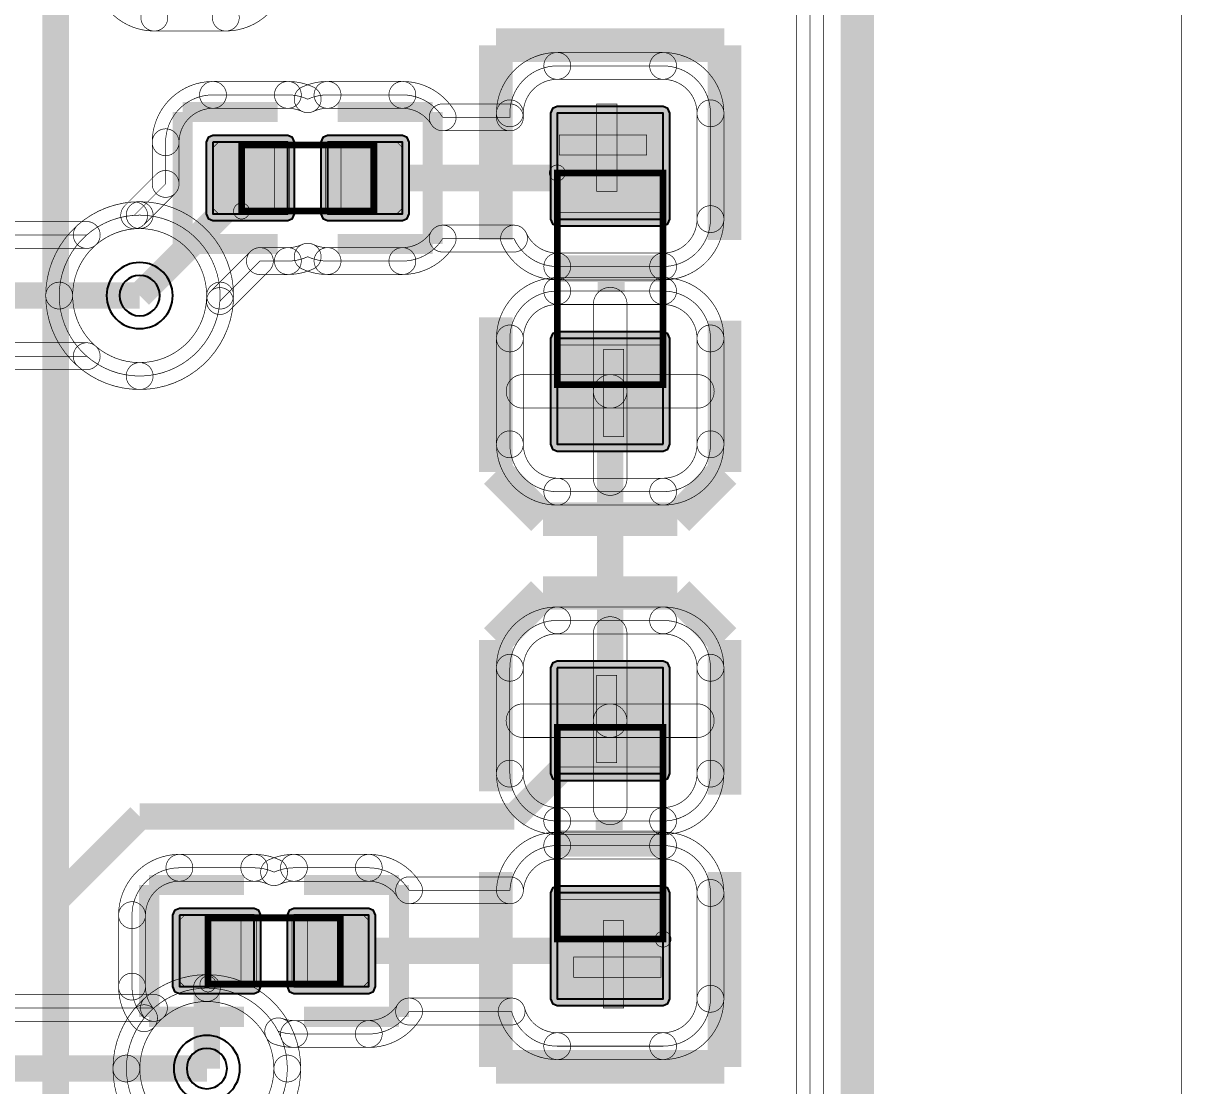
# Model space of a CAD drawing. Header units: millimetres. Extents: x -2.5 to 44.5, y -38.5 to 2.5.
# Drawn here: x 35.7 to 44.45, y -23.37 to -15.34 of the extents above; entities that cross this region are included whole.
import ezdxf

# ---------------------------------------------------------------- set-up
doc = ezdxf.new("R2010")
doc.units = ezdxf.units.MM
for name, color, linetype, true_color in [('Board Outline Layer', 7, 'Continuous', 0xff00ff), ('Bottom Layer', 7, 'Continuous', 0x0000ff), ('Component Marking Layer', 7, 'Continuous', 0x66ffcc), ('Component Shape Layer', 7, 'Continuous', 0x00cccc), ('Document Layer', 7, 'Continuous', 0xffffff), ('Hole Layer', 7, 'Continuous', 0x816200), ('Inner1', 7, 'Continuous', 0xbc8e00), ('Inner2', 7, 'Continuous', 0x70dbfa), ('Multi-Layer', 7, 'Continuous', 0xc0c0c0), ('Pin Soldering Layer', 7, 'Continuous', 0xcc9999), ('Top Layer', 7, 'Continuous', 0xff0000), ('Top Paste Mask Layer', 7, 'Continuous', 0x808080), ('Top Silkscreen Layer', 7, 'Continuous', 0xffff00), ('Top Solder Mask Layer', 7, 'Continuous', 0x800080)]:
    doc.layers.add(name, color=color, linetype=linetype, true_color=true_color)

msp = doc.modelspace()

# ---------------------------------------------------------------- hatches: boundary and pattern name
at = {"layer": 'Component Marking Layer'}
for points in [[(39.6722, -16.4719, 1), (39.7921, -16.4719, 1)], [(37.2861, -16.76, 1), (37.4061, -16.76, 1)], [(40.472, -22.2631, 1), (40.592, -22.2631, 1)], [(37.0321, -22.602, 1), (37.1521, -22.602, 1)]]:
    msp.add_hatch(color=256, dxfattribs=at).paths.add_polyline_path(points)
at = {"layer": 'Document Layer'}
for points in [[(40.0305, -16.6116), (40.0305, -15.9512), (40.1829, -15.9512), (40.1829, -16.6116)], [(40.4072, -16.3365), (39.7468, -16.3365), (39.7468, -16.1841), (40.4072, -16.1841)], [(40.0824, -18.4654), (40.0824, -17.805), (40.2348, -17.805), (40.2348, -18.4654)], [(40.1817, -20.2697), (40.1817, -20.9301), (40.0293, -20.9301), (40.0293, -20.2697)], [(40.2337, -22.1234), (40.2337, -22.7838), (40.0813, -22.7838), (40.0813, -22.1234)], [(39.8569, -22.3986), (40.5173, -22.3986), (40.5173, -22.551), (39.8569, -22.551)]]:
    msp.add_hatch(color=256, dxfattribs=at).paths.add_polyline_path(points)
at = {"layer": 'Pin Soldering Layer'}
for points in [[(37.5972, -16.26), (37.5972, -16.76), (37.3472, -16.76), (37.3472, -16.26)], [(38.0975, -16.76), (38.0975, -16.26), (38.3475, -16.26), (38.3475, -16.76)], [(39.7321, -16.472), (40.5321, -16.472), (40.5321, -16.7721), (39.7321, -16.7721)], [(40.5321, -18.072), (39.7321, -18.072), (39.7321, -17.772), (40.5321, -17.772)], [(39.7321, -20.663), (40.5321, -20.663), (40.5321, -20.9631), (39.7321, -20.9631)], [(40.5321, -22.263), (39.7321, -22.263), (39.7321, -21.963), (40.5321, -21.963)], [(37.3432, -22.102), (37.3432, -22.602), (37.0932, -22.602), (37.0932, -22.102)], [(37.8435, -22.602), (37.8435, -22.102), (38.0935, -22.102), (38.0935, -22.602)]]:
    msp.add_hatch(color=256, dxfattribs=at).paths.add_polyline_path(points)
at = {"layer": 'Top Layer'}
for points in [[(40.5322, -16.8211), (40.5322, -16.0211), (39.7322, -16.0211), (39.7322, -16.8211)], [(37.1304, -16.24), (37.1304, -16.78), (37.6961, -16.78), (37.6961, -16.24)], [(37.9961, -16.24), (37.9961, -16.78), (38.5617, -16.78), (38.5617, -16.24)], [(40.5322, -18.5229), (40.5322, -17.7229), (39.7322, -17.7229), (39.7322, -18.5229)], [(39.732, -20.2121), (39.732, -21.0121), (40.532, -21.0121), (40.532, -20.2121)], [(39.732, -21.9139), (39.732, -22.7139), (40.532, -22.7139), (40.532, -21.9139)], [(36.8764, -22.082), (36.8764, -22.622), (37.4421, -22.622), (37.4421, -22.082)], [(37.7421, -22.082), (37.7421, -22.622), (38.3077, -22.622), (38.3077, -22.082)]]:
    msp.add_hatch(color=256, dxfattribs=at).paths.add_polyline_path(points)
at = {"layer": 'Top Paste Mask Layer'}
for points in [[(40.5322, -16.8211), (40.5322, -16.0211), (39.7322, -16.0211), (39.7322, -16.8211)], [(37.7111, -16.74), (37.7111, -16.28), (37.6711, -16.24), (37.1704, -16.24), (37.1304, -16.28), (37.1304, -16.74), (37.1704, -16.78), (37.6711, -16.78)], [(37.9811, -16.74), (37.9811, -16.28), (38.0211, -16.24), (38.5217, -16.24), (38.5617, -16.28), (38.5617, -16.74), (38.5217, -16.78), (38.0211, -16.78)], [(40.5322, -18.5229), (40.5322, -17.7229), (39.7322, -17.7229), (39.7322, -18.5229)], [(39.732, -20.2121), (39.732, -21.0121), (40.532, -21.0121), (40.532, -20.2121)], [(39.732, -21.9139), (39.732, -22.7139), (40.532, -22.7139), (40.532, -21.9139)], [(37.4571, -22.582), (37.4571, -22.122), (37.4171, -22.082), (36.9164, -22.082), (36.8764, -22.122), (36.8764, -22.582), (36.9164, -22.622), (37.4171, -22.622)], [(37.7271, -22.582), (37.7271, -22.122), (37.7671, -22.082), (38.2677, -22.082), (38.3077, -22.122), (38.3077, -22.582), (38.2677, -22.622), (37.7671, -22.622)]]:
    msp.add_hatch(color=256, dxfattribs=at).paths.add_polyline_path(points)
at = {"layer": 'Top Solder Mask Layer'}
for points in [[(40.5832, -16.8211), (40.5832, -16.0211), (40.5683, -15.9851), (40.5322, -15.9701), (39.7322, -15.9701), (39.6961, -15.9851), (39.6812, -16.0211), (39.6812, -16.8211), (39.6961, -16.8572), (39.7322, -16.8721), (40.5322, -16.8721), (40.5683, -16.8572)], [(37.0796, -16.24), (37.0796, -16.78), (37.0945, -16.816), (37.1304, -16.8308), (37.6961, -16.8308), (37.732, -16.816), (37.7469, -16.78), (37.7469, -16.24), (37.732, -16.2041), (37.6961, -16.1892), (37.1304, -16.1892), (37.0945, -16.2041)], [(37.9453, -16.24), (37.9453, -16.78), (37.9601, -16.816), (37.9961, -16.8308), (38.5617, -16.8308), (38.5976, -16.816), (38.6125, -16.78), (38.6125, -16.24), (38.5976, -16.2041), (38.5617, -16.1892), (37.9961, -16.1892), (37.9601, -16.2041)], [(40.5832, -18.5229), (40.5832, -17.7229), (40.5683, -17.6869), (40.5322, -17.6719), (39.7322, -17.6719), (39.6961, -17.6869), (39.6812, -17.7229), (39.6812, -18.5229), (39.6961, -18.559), (39.7322, -18.5739), (40.5322, -18.5739), (40.5683, -18.559)], [(39.681, -20.2121), (39.681, -21.0121), (39.6959, -21.0482), (39.732, -21.0631), (40.532, -21.0631), (40.568, -21.0482), (40.583, -21.0121), (40.583, -20.2121), (40.568, -20.1761), (40.532, -20.1611), (39.732, -20.1611), (39.6959, -20.1761)], [(39.681, -21.9139), (39.681, -22.7139), (39.6959, -22.75), (39.732, -22.7649), (40.532, -22.7649), (40.568, -22.75), (40.583, -22.7139), (40.583, -21.9139), (40.568, -21.8779), (40.532, -21.8629), (39.732, -21.8629), (39.6959, -21.8779)], [(36.8256, -22.082), (36.8256, -22.622), (36.8405, -22.658), (36.8764, -22.6728), (37.4421, -22.6728), (37.478, -22.658), (37.4929, -22.622), (37.4929, -22.082), (37.478, -22.0461), (37.4421, -22.0312), (36.8764, -22.0312), (36.8405, -22.0461)], [(37.6913, -22.082), (37.6913, -22.622), (37.7061, -22.658), (37.7421, -22.6728), (38.3077, -22.6728), (38.3436, -22.658), (38.3585, -22.622), (38.3585, -22.082), (38.3436, -22.0461), (38.3077, -22.0312), (37.7421, -22.0312), (37.7061, -22.0461)]]:
    msp.add_hatch(color=256, dxfattribs=at).paths.add_polyline_path(points)

# ---------------------------------------------------------------- linework, layer by layer
at = {"layer": 'Board Outline Layer', "const_width": 0.254}
msp.add_lwpolyline([(0, -1), (0, -35.0001, 0.414214), (1, -36.0001), (41.0001, -36.0001, 0.414214), (42.0001, -35.0001), (42.0001, -1, 0.414214), (41.0001, 0), (1, 0, 0.414214)], format="xyb", close=True, dxfattribs=at)
at = {"layer": 'Bottom Layer', "const_width": 0.00508}
msp.add_lwpolyline([(-2.54, 2.54), (-2.54, -38.4811), (44.4501, -38.4811), (44.4501, 2.54)], close=True, dxfattribs=at)
for points in [[(1, -0.3581), (41.0001, -0.3581), (41.0001, -0.3581, -0.414214), (41.6419, -1), (41.6419, -1), (41.6419, -35.0001), (41.6419, -35.0001, -0.414214), (41.0001, -35.6419), (41.0001, -35.6419), (18.7322, -35.6419, 0.087871)], [(34.2258, -17.8572), (36.1761, -17.8572, 0.181366), (36.5761, -18.0072, 0.414214), (37.1842, -17.399, 0.414214), (36.5761, -16.7909, 0.181366), (36.1761, -16.9409), (34.0361, -16.9409)], [(37.0841, -23.8492, 0.414214), (37.6922, -23.241, 0.414214), (37.0841, -22.6329, 0.181366), (36.6841, -22.7829), (35.0813, -22.7829, 0.161589), (35.3086, -22.098, 0.414214), (34.1631, -20.9525, 0.414214), (33.0175, -22.098, 0.161589), (33.2448, -22.7829), (29.2101, -22.7829), (29.2101, -22.7829, 0.174577), (28.918, -22.8881, 0.395968), (28.3479, -23.495, 0.16291)]]:
    msp.add_lwpolyline(points, format="xyb", dxfattribs=at)
for points in [[(41.7435, -35.0001, -1), (41.5403, -35.0001), (41.5403, -1, -1), (41.7435, -1)], [(36.1093, -16.8644, -0.181366), (36.5761, -16.6893, -1), (36.5761, -16.8925, 0.181366), (36.243, -17.0174, -1)], [(36.5761, -16.6893, -0.414214), (37.2858, -17.399, -1), (37.0826, -17.399, 0.414214), (36.5761, -16.8925, -1)], [(34.0361, -17.0425, -1), (34.0361, -16.8393), (36.1761, -16.8393, -1), (36.1761, -17.0425)], [(37.2858, -17.399, -0.414214), (36.5761, -18.1088, -1), (36.5761, -17.9056, 0.414214), (37.0826, -17.399, -1)], [(34.2258, -17.9588, -1), (34.2258, -17.7556), (36.1761, -17.7556, -1), (36.1761, -17.9588)], [(36.5761, -18.1088, -0.181366), (36.1093, -17.9337, -1), (36.243, -17.7806, 0.181366), (36.5761, -17.9056, -1)], [(36.6173, -22.7064, -0.181366), (37.0841, -22.5313, -1), (37.0841, -22.7345, 0.181366), (36.751, -22.8594, -1)], [(37.0841, -22.5313, -0.414214), (37.7938, -23.241, -1), (37.5906, -23.241, 0.414214), (37.0841, -22.7345, -1)], [(35.0813, -22.8845, -1), (35.0813, -22.6813), (36.6841, -22.6813, -1), (36.6841, -22.8845)], [(37.7938, -23.241, -0.414214), (37.0841, -23.9508, -1), (37.0841, -23.7476, 0.414214), (37.5906, -23.241, -1)]]:
    msp.add_lwpolyline(points, format="xyb", close=True, dxfattribs=at)
at = {"layer": 'Bottom Layer', "const_width": 0.2}
for points in [[(36.5761, -17.399), (34.0361, -17.399)], [(37.0841, -23.241), (29.2101, -23.241)]]:
    msp.add_lwpolyline(points, dxfattribs=at)
at = {"layer": 'Component Marking Layer', "const_width": 0.00508}
for points in [[(39.6722, -16.4719, 1), (39.7921, -16.4719, 1)], [(37.2861, -16.76, 1), (37.4061, -16.76, 1)], [(40.472, -22.2631, 1), (40.592, -22.2631, 1)], [(37.0321, -22.602, 1), (37.1521, -22.602, 1)]]:
    msp.add_lwpolyline(points, format="xyb", close=True, dxfattribs=at)
at = {"layer": 'Component Shape Layer', "const_width": 0.0508}
for points in [[(37.3461, -16.76), (37.3461, -16.26), (38.3461, -16.26), (38.3461, -16.76)], [(37.3461, -16.76), (37.3461, -16.26), (38.3461, -16.26), (38.3461, -16.76)], [(39.7321, -18.072), (39.7321, -16.472), (40.5321, -16.472), (40.5321, -18.072)], [(39.7321, -18.072), (39.7321, -16.472), (40.5321, -16.472), (40.5321, -18.072)], [(40.5321, -20.663), (40.5321, -22.263), (39.7321, -22.263), (39.7321, -20.663)], [(40.5321, -20.663), (40.5321, -22.263), (39.7321, -22.263), (39.7321, -20.663)], [(37.0921, -22.602), (37.0921, -22.102), (38.0921, -22.102), (38.0921, -22.602)], [(37.0921, -22.602), (37.0921, -22.102), (38.0921, -22.102), (38.0921, -22.602)]]:
    msp.add_lwpolyline(points, close=True, dxfattribs=at)
at = {"layer": 'Document Layer', "const_width": 0.00508}
for points in [[(40.0305, -16.6116), (40.0305, -15.9512), (40.1829, -15.9512), (40.1829, -16.6116)], [(40.0305, -16.6116), (40.0305, -15.9512), (40.1829, -15.9512), (40.1829, -16.6116)], [(40.4072, -16.3365), (39.7468, -16.3365), (39.7468, -16.1841), (40.4072, -16.1841)], [(40.4072, -16.3365), (39.7468, -16.3365), (39.7468, -16.1841), (40.4072, -16.1841)], [(40.0824, -18.4654), (40.0824, -17.805), (40.2348, -17.805), (40.2348, -18.4654)], [(40.0824, -18.4654), (40.0824, -17.805), (40.2348, -17.805), (40.2348, -18.4654)], [(40.1817, -20.2697), (40.1817, -20.9301), (40.0293, -20.9301), (40.0293, -20.2697)], [(40.1817, -20.2697), (40.1817, -20.9301), (40.0293, -20.9301), (40.0293, -20.2697)], [(40.2337, -22.1234), (40.2337, -22.7838), (40.0813, -22.7838), (40.0813, -22.1234)], [(40.2337, -22.1234), (40.2337, -22.7838), (40.0813, -22.7838), (40.0813, -22.1234)], [(39.8569, -22.3986), (40.5173, -22.3986), (40.5173, -22.551), (39.8569, -22.551)], [(39.8569, -22.3986), (40.5173, -22.3986), (40.5173, -22.551), (39.8569, -22.551)]]:
    msp.add_lwpolyline(points, close=True, dxfattribs=at)
at = {"layer": 'Hole Layer'}
for points in [[(36.4236, -17.399, 1), (36.7286, -17.399, 1)], [(36.9316, -23.241, 1), (37.2366, -23.241, 1)]]:
    msp.add_lwpolyline(points, format="xyb", close=True, dxfattribs=at)
at = {"layer": 'Inner1', "const_width": 0.00508}
msp.add_lwpolyline([(-2.54, 2.54), (-2.54, -38.4811), (44.4501, -38.4811), (44.4501, 2.54)], close=True, dxfattribs=at)
msp.add_lwpolyline([(1, -0.3581), (41.0001, -0.3581), (41.0001, -0.3581, -0.414214), (41.6419, -1), (41.6419, -1), (41.6419, -35.0001), (41.6419, -35.0001, -0.414214), (41.0001, -35.6419), (41.0001, -35.6419), (18.7322, -35.6419, 0.087871)], format="xyb", dxfattribs=at)
for points in [[(41.7435, -35.0001, -1), (41.5403, -35.0001), (41.5403, -1, -1), (41.7435, -1)], [(35.8663, -17.399, -0.414214), (36.5761, -16.6893, -1), (36.5761, -16.8925, 0.414214), (36.0695, -17.399, -1)], [(36.5761, -16.6893, -0.414214), (37.2858, -17.399, -1), (37.0826, -17.399, 0.414214), (36.5761, -16.8925, -1)], [(35.9679, -17.399, 0.414214), (36.5761, -18.0072, 0.414214), (37.1842, -17.399, 0.414214), (36.5761, -16.7909, 0.414214)], [(36.5761, -18.1088, -0.414214), (35.8663, -17.399, -1), (36.0695, -17.399, 0.414214), (36.5761, -17.9056, -1)], [(37.2858, -17.399, -0.414214), (36.5761, -18.1088, -1), (36.5761, -17.9056, 0.414214), (37.0826, -17.399, -1)], [(36.3743, -23.241, -0.414214), (37.0841, -22.5313, -1), (37.0841, -22.7345, 0.414214), (36.5775, -23.241, -1)], [(37.0841, -22.5313, -0.414214), (37.7938, -23.241, -1), (37.5906, -23.241, 0.414214), (37.0841, -22.7345, -1)], [(36.4759, -23.241, 0.414214), (37.0841, -23.8492, 0.414214), (37.6922, -23.241, 0.414214), (37.0841, -22.6329, 0.414214)], [(37.0841, -23.9508, -0.414214), (36.3743, -23.241, -1), (36.5775, -23.241, 0.414214), (37.0841, -23.7476, -1)], [(37.7938, -23.241, -0.414214), (37.0841, -23.9508, -1), (37.0841, -23.7476, 0.414214), (37.5906, -23.241, -1)]]:
    msp.add_lwpolyline(points, format="xyb", close=True, dxfattribs=at)
at = {"layer": 'Inner2', "const_width": 0.00508}
msp.add_lwpolyline([(-2.54, 2.54), (-2.54, -38.4811), (44.4501, -38.4811), (44.4501, 2.54)], close=True, dxfattribs=at)
msp.add_lwpolyline([(1, -0.3581), (41.0001, -0.3581), (41.0001, -0.3581, -0.414214), (41.6419, -1), (41.6419, -1), (41.6419, -35.0001), (41.6419, -35.0001, -0.414214), (41.0001, -35.6419), (41.0001, -35.6419), (18.7322, -35.6419, 0.087871)], format="xyb", dxfattribs=at)
for points in [[(41.7435, -35.0001, -1), (41.5403, -35.0001), (41.5403, -1, -1), (41.7435, -1)], [(35.8663, -17.399, -0.414214), (36.5761, -16.6893, -1), (36.5761, -16.8925, 0.414214), (36.0695, -17.399, -1)], [(36.5761, -16.6893, -0.414214), (37.2858, -17.399, -1), (37.0826, -17.399, 0.414214), (36.5761, -16.8925, -1)], [(36.5761, -18.0072, 0.414214), (37.1842, -17.399, 0.414214), (36.5761, -16.7909, 0.414214), (35.9679, -17.399, 0.414214)], [(36.5761, -18.1088, -0.414214), (35.8663, -17.399, -1), (36.0695, -17.399, 0.414214), (36.5761, -17.9056, -1)], [(37.2858, -17.399, -0.414214), (36.5761, -18.1088, -1), (36.5761, -17.9056, 0.414214), (37.0826, -17.399, -1)], [(36.3743, -23.241, -0.414214), (37.0841, -22.5313, -1), (37.0841, -22.7345, 0.414214), (36.5775, -23.241, -1)], [(37.0841, -22.5313, -0.414214), (37.7938, -23.241, -1), (37.5906, -23.241, 0.414214), (37.0841, -22.7345, -1)], [(36.4759, -23.241, 0.414214), (37.0841, -23.8492, 0.414214), (37.6922, -23.241, 0.414214), (37.0841, -22.6329, 0.414214)], [(37.0841, -23.9508, -0.414214), (36.3743, -23.241, -1), (36.5775, -23.241, 0.414214), (37.0841, -23.7476, -1)], [(37.7938, -23.241, -0.414214), (37.0841, -23.9508, -1), (37.0841, -23.7476, 0.414214), (37.5906, -23.241, -1)]]:
    msp.add_lwpolyline(points, format="xyb", close=True, dxfattribs=at)
at = {"layer": 'Multi-Layer'}
for points in [[(36.3261, -17.399, 1), (36.8261, -17.399, 1)], [(36.8341, -23.241, 1), (37.3341, -23.241, 1)]]:
    msp.add_lwpolyline(points, format="xyb", close=True, dxfattribs=at)
at = {"layer": 'Pin Soldering Layer', "const_width": 0.00508}
for points in [[(37.5972, -16.26), (37.5972, -16.76), (37.3472, -16.76), (37.3472, -16.26)], [(37.5972, -16.26), (37.5972, -16.76), (37.3472, -16.76), (37.3472, -16.26)], [(38.0975, -16.76), (38.0975, -16.26), (38.3475, -16.26), (38.3475, -16.76)], [(38.0975, -16.76), (38.0975, -16.26), (38.3475, -16.26), (38.3475, -16.76)], [(39.7321, -16.472), (40.5321, -16.472), (40.5321, -16.7721), (39.7321, -16.7721)], [(39.7321, -16.472), (40.5321, -16.472), (40.5321, -16.7721), (39.7321, -16.7721)], [(40.5321, -18.072), (39.7321, -18.072), (39.7321, -17.772), (40.5321, -17.772)], [(40.5321, -18.072), (39.7321, -18.072), (39.7321, -17.772), (40.5321, -17.772)], [(39.7321, -20.663), (40.5321, -20.663), (40.5321, -20.9631), (39.7321, -20.9631)], [(39.7321, -20.663), (40.5321, -20.663), (40.5321, -20.9631), (39.7321, -20.9631)], [(40.5321, -22.263), (39.7321, -22.263), (39.7321, -21.963), (40.5321, -21.963)], [(40.5321, -22.263), (39.7321, -22.263), (39.7321, -21.963), (40.5321, -21.963)], [(37.3432, -22.102), (37.3432, -22.602), (37.0932, -22.602), (37.0932, -22.102)], [(37.3432, -22.102), (37.3432, -22.602), (37.0932, -22.602), (37.0932, -22.102)], [(37.8435, -22.602), (37.8435, -22.102), (38.0935, -22.102), (38.0935, -22.602)], [(37.8435, -22.602), (37.8435, -22.102), (38.0935, -22.102), (38.0935, -22.602)]]:
    msp.add_lwpolyline(points, close=True, dxfattribs=at)
at = {"layer": 'Top Layer', "const_width": 0.00508}
msp.add_lwpolyline([(-2.54, 2.54), (-2.54, -38.4811), (44.4501, -38.4811), (44.4501, 2.54)], close=True, dxfattribs=at)
msp.add_lwpolyline([(25.398, -2.3416), (26.898, -2.3416, 0.414214), (27.2561, -1.9835), (27.2561, -0.3581), (29.64, -0.3581), (29.64, -1.9835), (29.64, -1.9835, 0.414214), (29.9982, -2.3416), (31.4982, -2.3416), (31.4982, -2.3416, 0.414214), (31.8563, -1.9835), (31.8563, -0.3581), (41.0001, -0.3581), (41.0001, -0.3581, -0.414214), (41.6419, -1), (41.6419, -1), (41.6419, -35.0001)], format="xyb", dxfattribs=at)
for points in [[(41.7435, -35.0001, -1), (41.5403, -35.0001), (41.5403, -1, -1), (41.7435, -1)], [(36.6871, -15.3994, -0.414214), (36.2273, -14.9397, -1), (36.4305, -14.9397, 0.414214), (36.6871, -15.1962, -1)], [(37.628, -15.1647, -0.271188), (37.2271, -15.3994, -1), (37.2271, -15.1962, 0.271188), (37.4508, -15.0653, -1)], [(36.6871, -15.3994, -1), (36.6871, -15.1962), (37.2271, -15.1962, -1), (37.2271, -15.3994)], [(37.2271, -15.3994, -1), (37.2271, -15.1962), (37.2271, -15.1962, -1), (37.2271, -15.3994)], [(39.2725, -16.0211, -0.414214), (39.7322, -15.5614, -1), (39.7322, -15.7646, 0.414214), (39.4757, -16.0211, -1)], [(39.7322, -15.7646, -1), (39.7322, -15.5614), (40.5322, -15.5614, -1), (40.5322, -15.7646)], [(39.7322, -15.7646, -1), (39.7322, -15.5614), (39.7322, -15.5614, -1), (39.7322, -15.7646)], [(40.5322, -15.5614, -0.414214), (40.9919, -16.0211, -1), (40.7887, -16.0211, 0.414214), (40.5322, -15.7646, -1)], [(35.9679, -17.399, 0.414214), (36.5761, -18.0072, 0.39451), (37.1828, -17.4402), (37.4848, -17.1382), (37.6961, -17.1382, 0.108449), (37.8461, -17.1053, 0.108449), (37.9961, -17.1382), (38.5617, -17.1382, 0.260061), (38.8665, -16.9682), (39.4056, -16.9682, 0.295075), (39.7322, -17.1793), (40.5322, -17.1793, 0.414214), (40.8903, -16.8211), (40.8903, -16.0211, 0.414214), (40.5322, -15.663), (39.7322, -15.663), (39.7322, -15.663, 0.414214), (39.3741, -16.0211), (39.3741, -16.0519), (38.8665, -16.0519, 0.260061), (38.5617, -15.8819), (37.9961, -15.8819, 0.108449), (37.8461, -15.9148, 0.108449), (37.6961, -15.8819), (37.1304, -15.8819, 0.414214), (36.7723, -16.24), (36.7723, -16.5549), (36.5349, -16.7923, 0.39451)], [(36.6707, -16.24, -0.414214), (37.1304, -15.7803, -1), (37.1304, -15.9835, 0.414214), (36.8739, -16.24, -1)], [(37.1304, -15.9835, -1), (37.1304, -15.7803), (37.6961, -15.7803, -1), (37.6961, -15.9835)], [(37.6961, -15.7803, -0.108449), (37.8886, -15.8225, -1), (37.8035, -16.0071, 0.108449), (37.6961, -15.9835, -1)], [(37.8035, -15.8225, -0.108449), (37.9961, -15.7803, -1), (37.9961, -15.9835, 0.108449), (37.8886, -16.0071, -1)], [(37.9961, -15.9835, -1), (37.9961, -15.7803), (38.5617, -15.7803, -1), (38.5617, -15.9835)], [(38.5617, -15.7803, -0.260061), (38.9529, -15.9985, -1), (38.78, -16.1053, 0.260061), (38.5617, -15.9835, -1)], [(39.2725, -16.0211, -1), (39.4757, -16.0211), (39.4757, -16.0519, -1), (39.2725, -16.0519)], [(40.9919, -16.8211, -1), (40.7887, -16.8211), (40.7887, -16.0211, -1), (40.9919, -16.0211)], [(38.8665, -16.1535, -1), (38.8665, -15.9503), (39.3741, -15.9503, -1), (39.3741, -16.1535)], [(36.6707, -16.24, -1), (36.8739, -16.24), (36.8739, -16.5549, -1), (36.6707, -16.5549)], [(36.6068, -16.8641, -1), (36.4631, -16.7204), (36.7004, -16.4831, -1), (36.8441, -16.6268)], [(35.8663, -17.399, -0.39451), (36.528, -16.6909, -1), (36.5418, -16.8937, 0.39451), (36.0695, -17.399, -1)], [(40.9919, -16.8211, -0.414214), (40.5322, -17.2809, -1), (40.5322, -17.0777, 0.414214), (40.7887, -16.8211, -1)], [(38.9529, -17.0215, -0.260061), (38.5617, -17.2398, -1), (38.5617, -17.0366, 0.260061), (38.78, -16.9148, -1)], [(38.8665, -17.0698, -1), (38.8665, -16.8666), (39.4056, -16.8666, -1), (39.4056, -17.0698)], [(39.7322, -17.2809, -0.295075), (39.313, -17.0099, -1), (39.4983, -16.9265, 0.295075), (39.7322, -17.0777, -1)], [(37.2547, -17.512, -1), (37.111, -17.3684), (37.413, -17.0663, -1), (37.5567, -17.21)], [(37.4848, -17.2398, -1), (37.4848, -17.0366), (37.6961, -17.0366, -1), (37.6961, -17.2398)], [(37.8886, -17.1975, -0.108449), (37.6961, -17.2398, -1), (37.6961, -17.0366, 0.108449), (37.8035, -17.013, -1)], [(37.9961, -17.2398, -0.108449), (37.8035, -17.1975, -1), (37.8886, -17.013, 0.108449), (37.9961, -17.0366, -1)], [(37.9961, -17.2398, -1), (37.9961, -17.0366), (38.5617, -17.0366, -1), (38.5617, -17.2398)], [(39.7322, -17.2809, -1), (39.7322, -17.0777), (40.5322, -17.0777, -1), (40.5322, -17.2809)], [(36.5761, -18.1088, -0.414214), (35.8663, -17.399, -1), (36.0695, -17.399, 0.414214), (36.5761, -17.9056, -1)], [(37.2842, -17.4471, -0.39451), (36.5761, -18.1088, -1), (36.5761, -17.9056, 0.39451), (37.0815, -17.4333, -1)], [(39.2725, -17.7229, -0.414214), (39.7322, -17.2632, -1), (39.7322, -17.4664, 0.414214), (39.4757, -17.7229, -1)], [(39.7322, -17.4664, -1), (39.7322, -17.2632), (40.5322, -17.2632, -1), (40.5322, -17.4664)], [(39.7322, -17.4664, -1), (39.7322, -17.2632), (39.7322, -17.2632, -1), (39.7322, -17.4664)], [(40.2592, -18.1229, -1), (40.0052, -18.1229), (40.0052, -17.4639, -1), (40.2592, -17.4639)], [(40.5322, -17.2632, -0.414214), (40.9919, -17.7229, -1), (40.7887, -17.7229, 0.414214), (40.5322, -17.4664, -1)], [(39.3741, -18.5229, 0.414214), (39.7322, -18.8811), (40.5322, -18.8811), (40.5322, -18.8811, 0.414214), (40.8903, -18.5229), (40.8903, -17.7229, 0.414214), (40.5322, -17.3648), (39.7322, -17.3648), (39.7322, -17.3648, 0.414214), (39.3741, -17.7229)], [(39.2725, -17.7229, -1), (39.4757, -17.7229), (39.4757, -18.5229, -1), (39.2725, -18.5229)], [(40.9919, -18.5229, -1), (40.7887, -18.5229), (40.7887, -17.7229, -1), (40.9919, -17.7229)], [(39.4731, -18.2499, -1), (39.4731, -17.9959), (40.1322, -17.9959, -1), (40.1322, -18.2499)], [(40.1322, -18.2499, -1), (40.1322, -17.9959), (40.7913, -17.9959, -1), (40.7913, -18.2499)], [(40.0052, -18.1229, -1), (40.2592, -18.1229), (40.2592, -18.782, -1), (40.0052, -18.782)], [(39.7322, -18.9827, -0.414214), (39.2725, -18.5229, -1), (39.4757, -18.5229, 0.414214), (39.7322, -18.7795, -1)], [(40.9919, -18.5229, -0.414214), (40.5322, -18.9827, -1), (40.5322, -18.7795, 0.414214), (40.7887, -18.5229, -1)], [(39.7322, -18.9827, -1), (39.7322, -18.7795), (40.5322, -18.7795, -1), (40.5322, -18.9827)], [(40.5322, -18.9827, -1), (40.5322, -18.7795), (40.5322, -18.7795, -1), (40.5322, -18.9827)], [(39.2722, -20.2121, -0.414214), (39.732, -19.7524, -1), (39.732, -19.9556, 0.414214), (39.4754, -20.2121, -1)], [(39.732, -19.9556, -1), (39.732, -19.7524), (40.532, -19.7524, -1), (40.532, -19.9556)], [(39.732, -19.9556, -1), (39.732, -19.7524), (39.732, -19.7524, -1), (39.732, -19.9556)], [(40.532, -19.7524, -0.414214), (40.9917, -20.2121, -1), (40.7885, -20.2121, 0.414214), (40.532, -19.9556, -1)], [(39.3738, -21.0121, 0.414214), (39.732, -21.3703), (40.532, -21.3703), (40.532, -21.3703, 0.414214), (40.8901, -21.0121), (40.8901, -20.2121, 0.414214), (40.532, -19.854), (39.732, -19.854), (39.732, -19.854, 0.414214), (39.3738, -20.2121)], [(40.259, -20.6121, -1), (40.005, -20.6121), (40.005, -19.9531, -1), (40.259, -19.9531)], [(39.2722, -20.2121, -1), (39.4754, -20.2121), (39.4754, -21.0121, -1), (39.2722, -21.0121)], [(40.9917, -21.0121, -1), (40.7885, -21.0121), (40.7885, -20.2121, -1), (40.9917, -20.2121)], [(39.4729, -20.7391, -1), (39.4729, -20.4851), (40.132, -20.4851, -1), (40.132, -20.7391)], [(40.132, -20.7391, -1), (40.132, -20.4851), (40.791, -20.4851, -1), (40.791, -20.7391)], [(40.005, -20.6121, -1), (40.259, -20.6121), (40.259, -21.2712, -1), (40.005, -21.2712)], [(39.732, -21.4719, -0.414214), (39.2722, -21.0121, -1), (39.4754, -21.0121, 0.414214), (39.732, -21.2687, -1)], [(40.9917, -21.0121, -0.414214), (40.532, -21.4719, -1), (40.532, -21.2687, 0.414214), (40.7885, -21.0121, -1)], [(39.732, -21.4719, -1), (39.732, -21.2687), (40.532, -21.2687, -1), (40.532, -21.4719)], [(40.532, -21.4719, -1), (40.532, -21.2687), (40.532, -21.2687, -1), (40.532, -21.4719)], [(39.2729, -21.8882, -0.397908), (39.732, -21.4542, -1), (39.732, -21.6574, 0.397908), (39.4758, -21.8996, -1)], [(39.732, -21.6574, -1), (39.732, -21.4542), (40.532, -21.4542, -1), (40.532, -21.6574)], [(39.732, -21.6574, -1), (39.732, -21.4542), (39.732, -21.4542, -1), (39.732, -21.6574)], [(40.532, -21.4542, -0.414214), (40.9917, -21.9139, -1), (40.7885, -21.9139, 0.414214), (40.532, -21.6574, -1)], [(36.4167, -22.082, -0.414214), (36.8764, -21.6223, -1), (36.8764, -21.8255, 0.414214), (36.6199, -22.082, -1)], [(36.4759, -23.241, 0.414214), (37.0841, -23.8492, 0.414214), (37.6922, -23.241, 0.120712), (37.6233, -22.9599, 0.084671), (37.7421, -22.9802), (38.3077, -22.9802, 0.260061), (38.6125, -22.8102), (39.387, -22.8102, 0.336595), (39.732, -23.0721), (40.532, -23.0721), (40.532, -23.0721, 0.414214), (40.8901, -22.7139), (40.8901, -21.9139, 0.414214), (40.532, -21.5558), (39.732, -21.5558), (39.732, -21.5558, 0.397908), (39.3744, -21.8939), (38.6125, -21.8939, 0.260061), (38.3077, -21.7239), (37.7421, -21.7239, 0.108449), (37.5921, -21.7568, 0.108449), (37.4421, -21.7239), (36.8764, -21.7239, 0.414214), (36.5183, -22.082), (36.5183, -22.622), (36.5183, -22.622, 0.184473), (36.6095, -22.8608, 0.170493)], [(36.8764, -21.8255, -1), (36.8764, -21.6223), (37.4421, -21.6223, -1), (37.4421, -21.8255)], [(37.4421, -21.6223, -0.108449), (37.6346, -21.6646, -1), (37.5495, -21.8491, 0.108449), (37.4421, -21.8255, -1)], [(37.5495, -21.6646, -0.108449), (37.7421, -21.6223, -1), (37.7421, -21.8255, 0.108449), (37.6346, -21.8491, -1)], [(37.7421, -21.8255, -1), (37.7421, -21.6223), (38.3077, -21.6223, -1), (38.3077, -21.8255)], [(38.3077, -21.6223, -0.260061), (38.6989, -21.8405, -1), (38.526, -21.9473, 0.260061), (38.3077, -21.8255, -1)], [(38.6125, -21.9955, -1), (38.6125, -21.7923), (39.3744, -21.7923, -1), (39.3744, -21.9955)], [(40.9917, -22.7139, -1), (40.7885, -22.7139), (40.7885, -21.9139, -1), (40.9917, -21.9139)], [(36.4167, -22.082, -1), (36.6199, -22.082), (36.6199, -22.622, -1), (36.4167, -22.622)], [(36.4167, -22.622, -1), (36.6199, -22.622), (36.6199, -22.622, -1), (36.4167, -22.622)], [(36.5337, -22.9285, -0.184473), (36.4167, -22.622, -1), (36.6199, -22.622, 0.184473), (36.6852, -22.7931, -1)], [(40.9917, -22.7139, -0.414214), (40.532, -23.1737, -1), (40.532, -22.9705, 0.414214), (40.7885, -22.7139, -1)], [(36.3743, -23.241, -0.170493), (36.5302, -22.7973, -1), (36.6888, -22.9243, 0.170493), (36.5775, -23.241, -1)], [(38.6989, -22.8636, -0.260061), (38.3077, -23.0818, -1), (38.3077, -22.8786, 0.260061), (38.526, -22.7568, -1)], [(38.6125, -22.9118, -1), (38.6125, -22.7086), (39.387, -22.7086, -1), (39.387, -22.9118)], [(39.732, -23.1737, -0.336595), (39.2891, -22.8375, -1), (39.4848, -22.7829, 0.336595), (39.732, -22.9705, -1)], [(37.7134, -22.913, -0.120712), (37.7938, -23.241, -1), (37.5906, -23.241, 0.120712), (37.5333, -23.0069, -1)], [(37.7421, -23.0818, -0.084671), (37.5897, -23.0558, -1), (37.657, -22.8641, 0.084671), (37.7421, -22.8786, -1)], [(37.7421, -23.0818, -1), (37.7421, -22.8786), (38.3077, -22.8786, -1), (38.3077, -23.0818)], [(39.732, -23.1737, -1), (39.732, -22.9705), (40.532, -22.9705, -1), (40.532, -23.1737)], [(40.532, -23.1737, -1), (40.532, -22.9705), (40.532, -22.9705, -1), (40.532, -23.1737)], [(37.0841, -23.9508, -0.414214), (36.3743, -23.241, -1), (36.5775, -23.241, 0.414214), (37.0841, -23.7476, -1)], [(37.7938, -23.241, -0.414214), (37.0841, -23.9508, -1), (37.0841, -23.7476, 0.414214), (37.5906, -23.241, -1)]]:
    msp.add_lwpolyline(points, format="xyb", close=True, dxfattribs=at)
at = {"layer": 'Top Layer', "const_width": 0.2}
for points in [[(35.9411, -12.446), (35.9411, -21.971)], [(40.0433, -16.51), (40.1322, -16.4211)], [(36.5761, -17.399), (37.4133, -16.5618)], [(37.4133, -16.5618), (37.4133, -16.51)], [(38.2789, -16.51), (40.0433, -16.51)], [(40.1322, -18.1229), (40.1322, -20.6119)], [(40.132, -20.6121), (39.4081, -21.336)], [(36.5761, -21.336), (35.9411, -21.971)], [(39.4081, -21.336), (36.5761, -21.336)], [(35.9411, -21.971), (35.9411, -28.4481)], [(40.0939, -22.352), (40.132, -22.3139)], [(37.0841, -22.4272), (37.1593, -22.352)], [(37.0841, -23.241), (37.0841, -22.4272)], [(38.0249, -22.352), (40.0939, -22.352)]]:
    msp.add_lwpolyline(points, dxfattribs=at)
at = {"layer": 'Top Layer'}
for points in [[(40.5322, -16.8211), (40.5322, -16.0211), (39.7322, -16.0211), (39.7322, -16.8211)], [(37.1304, -16.24), (37.1304, -16.78), (37.6961, -16.78), (37.6961, -16.24)], [(37.9961, -16.24), (37.9961, -16.78), (38.5617, -16.78), (38.5617, -16.24)], [(40.5322, -18.5229), (40.5322, -17.7229), (39.7322, -17.7229), (39.7322, -18.5229)], [(39.732, -20.2121), (39.732, -21.0121), (40.532, -21.0121), (40.532, -20.2121)], [(39.732, -21.9139), (39.732, -22.7139), (40.532, -22.7139), (40.532, -21.9139)], [(36.8764, -22.082), (36.8764, -22.622), (37.4421, -22.622), (37.4421, -22.082)], [(37.7421, -22.082), (37.7421, -22.622), (38.3077, -22.622), (38.3077, -22.082)]]:
    msp.add_lwpolyline(points, close=True, dxfattribs=at)
at = {"layer": 'Top Paste Mask Layer'}
for points in [[(40.5322, -16.8211), (40.5322, -16.0211), (39.7322, -16.0211), (39.7322, -16.8211)], [(40.5322, -18.5229), (40.5322, -17.7229), (39.7322, -17.7229), (39.7322, -18.5229)], [(39.732, -20.2121), (39.732, -21.0121), (40.532, -21.0121), (40.532, -20.2121)], [(39.732, -21.9139), (39.732, -22.7139), (40.532, -22.7139), (40.532, -21.9139)]]:
    msp.add_lwpolyline(points, close=True, dxfattribs=at)
at = {"layer": 'Top Paste Mask Layer', "const_width": 0.00508}
for points in [[(37.7111, -16.74), (37.7111, -16.28), (37.6711, -16.24), (37.1704, -16.24), (37.1304, -16.28), (37.1304, -16.74), (37.1704, -16.78), (37.6711, -16.78)], [(37.7111, -16.74), (37.7111, -16.28), (37.6711, -16.24), (37.1704, -16.24), (37.1304, -16.28), (37.1304, -16.74), (37.1704, -16.78), (37.6711, -16.78)], [(37.9811, -16.74), (37.9811, -16.28), (38.0211, -16.24), (38.5217, -16.24), (38.5617, -16.28), (38.5617, -16.74), (38.5217, -16.78), (38.0211, -16.78)], [(37.9811, -16.74), (37.9811, -16.28), (38.0211, -16.24), (38.5217, -16.24), (38.5617, -16.28), (38.5617, -16.74), (38.5217, -16.78), (38.0211, -16.78)], [(37.4571, -22.582), (37.4571, -22.122), (37.4171, -22.082), (36.9164, -22.082), (36.8764, -22.122), (36.8764, -22.582), (36.9164, -22.622), (37.4171, -22.622)], [(37.4571, -22.582), (37.4571, -22.122), (37.4171, -22.082), (36.9164, -22.082), (36.8764, -22.122), (36.8764, -22.582), (36.9164, -22.622), (37.4171, -22.622)], [(37.7271, -22.582), (37.7271, -22.122), (37.7671, -22.082), (38.2677, -22.082), (38.3077, -22.122), (38.3077, -22.582), (38.2677, -22.622), (37.7671, -22.622)], [(37.7271, -22.582), (37.7271, -22.122), (37.7671, -22.082), (38.2677, -22.082), (38.3077, -22.122), (38.3077, -22.582), (38.2677, -22.622), (37.7671, -22.622)]]:
    msp.add_lwpolyline(points, close=True, dxfattribs=at)
at = {"layer": 'Top Silkscreen Layer'}
for points, const_width in [([(40.9957, -15.5067), (39.2685, -15.5067)], 0.254), ([(39.2685, -15.5067), (39.2685, -16.9799)], 0.254), ([(40.9957, -15.5067), (39.2685, -15.5067)], 0.254), ([(39.2685, -15.5067), (39.2685, -16.9799)], 0.254), ([(40.9957, -15.5067), (40.9957, -16.9799)], 0.254), ([(40.9957, -15.5067), (40.9957, -16.9799)], 0.254), ([(36.9018, -17.0086), (36.9018, -16.0114)], 0.1524), ([(36.9018, -16.0114), (37.6199, -16.0114)], 0.1524), ([(36.9018, -17.0086), (36.9018, -16.0114)], 0.1524), ([(36.9018, -16.0114), (37.6199, -16.0114)], 0.1524), ([(38.7903, -16.0114), (38.0723, -16.0114)], 0.1524), ([(38.7903, -16.0114), (38.0723, -16.0114)], 0.1524), ([(38.7903, -17.0086), (38.7903, -16.0114)], 0.1524), ([(38.7903, -17.0086), (38.7903, -16.0114)], 0.1524), ([(37.6199, -17.0086), (36.9018, -17.0086)], 0.1524), ([(37.6199, -17.0086), (36.9018, -17.0086)], 0.1524), ([(38.0723, -17.0086), (38.7903, -17.0086)], 0.1524), ([(38.0723, -17.0086), (38.7903, -17.0086)], 0.1524), ([(40.5385, -17.1958), (39.7511, -17.1958)], 0.203), ([(40.5385, -17.1958), (39.7511, -17.1958)], 0.203), ([(40.14, -17.1958), (40.14, -17.3712)], 0.203), ([(40.14, -17.1958), (40.14, -17.3712)], 0.203), ([(39.2685, -17.5641), (39.2685, -18.7325)], 0.254), ([(39.2685, -17.5641), (39.2685, -18.7325)], 0.254), ([(40.9957, -17.5895), (40.9957, -18.7325)], 0.254), ([(40.9957, -17.5895), (40.9957, -18.7325)], 0.254), ([(39.6241, -19.0881), (39.2685, -18.7325)], 0.254), ([(39.6241, -19.0881), (39.2685, -18.7325)], 0.254), ([(40.9957, -18.7325), (40.6401, -19.0881)], 0.254), ([(40.9957, -18.7325), (40.6401, -19.0881)], 0.254), ([(40.6401, -19.0881), (39.6241, -19.0881)], 0.254), ([(40.6401, -19.0881), (39.6241, -19.0881)], 0.254), ([(39.2685, -20.0025), (39.6241, -19.6469)], 0.254), ([(39.2685, -20.0025), (39.6241, -19.6469)], 0.254), ([(39.6241, -19.6469), (40.6401, -19.6469)], 0.254), ([(39.6241, -19.6469), (40.6401, -19.6469)], 0.254), ([(40.6401, -19.6469), (40.9957, -20.0025)], 0.254), ([(40.6401, -19.6469), (40.9957, -20.0025)], 0.254), ([(39.2685, -21.1455), (39.2685, -20.0025)], 0.254), ([(39.2685, -21.1455), (39.2685, -20.0025)], 0.254), ([(40.9957, -21.1709), (40.9957, -20.0025)], 0.254), ([(40.9957, -21.1709), (40.9957, -20.0025)], 0.254), ([(40.1241, -21.5392), (40.1241, -21.3639)], 0.203), ([(40.1241, -21.5392), (40.1241, -21.3639)], 0.203), ([(39.7257, -21.5392), (40.5131, -21.5392)], 0.203), ([(39.7257, -21.5392), (40.5131, -21.5392)], 0.203), ([(39.2685, -23.2283), (39.2685, -21.7551)], 0.254), ([(39.2685, -23.2283), (39.2685, -21.7551)], 0.254), ([(40.9957, -23.2283), (40.9957, -21.7551)], 0.254), ([(40.9957, -23.2283), (40.9957, -21.7551)], 0.254), ([(36.6478, -22.8506), (36.6478, -21.8534)], 0.1524), ([(36.6478, -21.8534), (37.3659, -21.8534)], 0.1524), ([(36.6478, -22.8506), (36.6478, -21.8534)], 0.1524), ([(36.6478, -21.8534), (37.3659, -21.8534)], 0.1524), ([(38.5363, -21.8534), (37.8183, -21.8534)], 0.1524), ([(38.5363, -21.8534), (37.8183, -21.8534)], 0.1524), ([(38.5363, -22.8506), (38.5363, -21.8534)], 0.1524), ([(38.5363, -22.8506), (38.5363, -21.8534)], 0.1524), ([(37.3659, -22.8506), (36.6478, -22.8506)], 0.1524), ([(37.3659, -22.8506), (36.6478, -22.8506)], 0.1524), ([(37.8183, -22.8506), (38.5363, -22.8506)], 0.1524), ([(37.8183, -22.8506), (38.5363, -22.8506)], 0.1524), ([(39.2685, -23.2283), (40.9957, -23.2283)], 0.254), ([(39.2685, -23.2283), (40.9957, -23.2283)], 0.254)]:
    msp.add_lwpolyline(points, dxfattribs=dict(at, const_width=const_width))
at = {"layer": 'Top Solder Mask Layer'}
for points in [[(40.5832, -16.8211), (40.5832, -16.0211), (40.5683, -15.9851), (40.5322, -15.9701), (39.7322, -15.9701), (39.6961, -15.9851), (39.6812, -16.0211), (39.6812, -16.8211), (39.6961, -16.8572), (39.7322, -16.8721), (40.5322, -16.8721), (40.5683, -16.8572)], [(37.0796, -16.24), (37.0796, -16.78), (37.0945, -16.816), (37.1304, -16.8308), (37.6961, -16.8308), (37.732, -16.816), (37.7469, -16.78), (37.7469, -16.24), (37.732, -16.2041), (37.6961, -16.1892), (37.1304, -16.1892), (37.0945, -16.2041)], [(37.9453, -16.24), (37.9453, -16.78), (37.9601, -16.816), (37.9961, -16.8308), (38.5617, -16.8308), (38.5976, -16.816), (38.6125, -16.78), (38.6125, -16.24), (38.5976, -16.2041), (38.5617, -16.1892), (37.9961, -16.1892), (37.9601, -16.2041)], [(40.5832, -18.5229), (40.5832, -17.7229), (40.5683, -17.6869), (40.5322, -17.6719), (39.7322, -17.6719), (39.6961, -17.6869), (39.6812, -17.7229), (39.6812, -18.5229), (39.6961, -18.559), (39.7322, -18.5739), (40.5322, -18.5739), (40.5683, -18.559)], [(39.681, -20.2121), (39.681, -21.0121), (39.6959, -21.0482), (39.732, -21.0631), (40.532, -21.0631), (40.568, -21.0482), (40.583, -21.0121), (40.583, -20.2121), (40.568, -20.1761), (40.532, -20.1611), (39.732, -20.1611), (39.6959, -20.1761)], [(39.681, -21.9139), (39.681, -22.7139), (39.6959, -22.75), (39.732, -22.7649), (40.532, -22.7649), (40.568, -22.75), (40.583, -22.7139), (40.583, -21.9139), (40.568, -21.8779), (40.532, -21.8629), (39.732, -21.8629), (39.6959, -21.8779)], [(36.8256, -22.082), (36.8256, -22.622), (36.8405, -22.658), (36.8764, -22.6728), (37.4421, -22.6728), (37.478, -22.658), (37.4929, -22.622), (37.4929, -22.082), (37.478, -22.0461), (37.4421, -22.0312), (36.8764, -22.0312), (36.8405, -22.0461)], [(37.6913, -22.082), (37.6913, -22.622), (37.7061, -22.658), (37.7421, -22.6728), (38.3077, -22.6728), (38.3436, -22.658), (38.3585, -22.622), (38.3585, -22.082), (38.3436, -22.0461), (38.3077, -22.0312), (37.7421, -22.0312), (37.7061, -22.0461)]]:
    msp.add_lwpolyline(points, close=True, dxfattribs=at)

doc.saveas('drawing.dxf')
